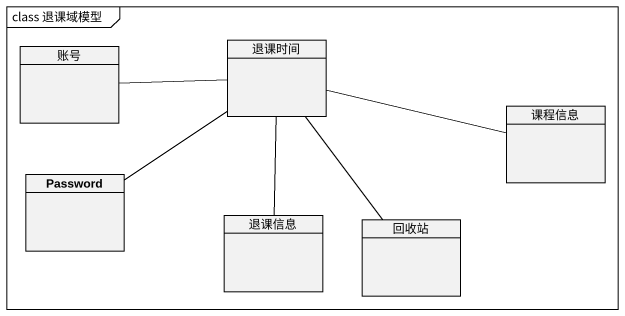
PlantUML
@startuml
mainframe class 退课域模型
hide circle
hide empty members
class 账号
class 退课时间
class 课程信息
class Password
class 退课信息
class 回收站
账号 -right- 退课时间
退课时间 -right- 课程信息
Password -up- 退课时间
退课信息 -up- 退课时间
回收站 -up- 退课时间
@enduml
